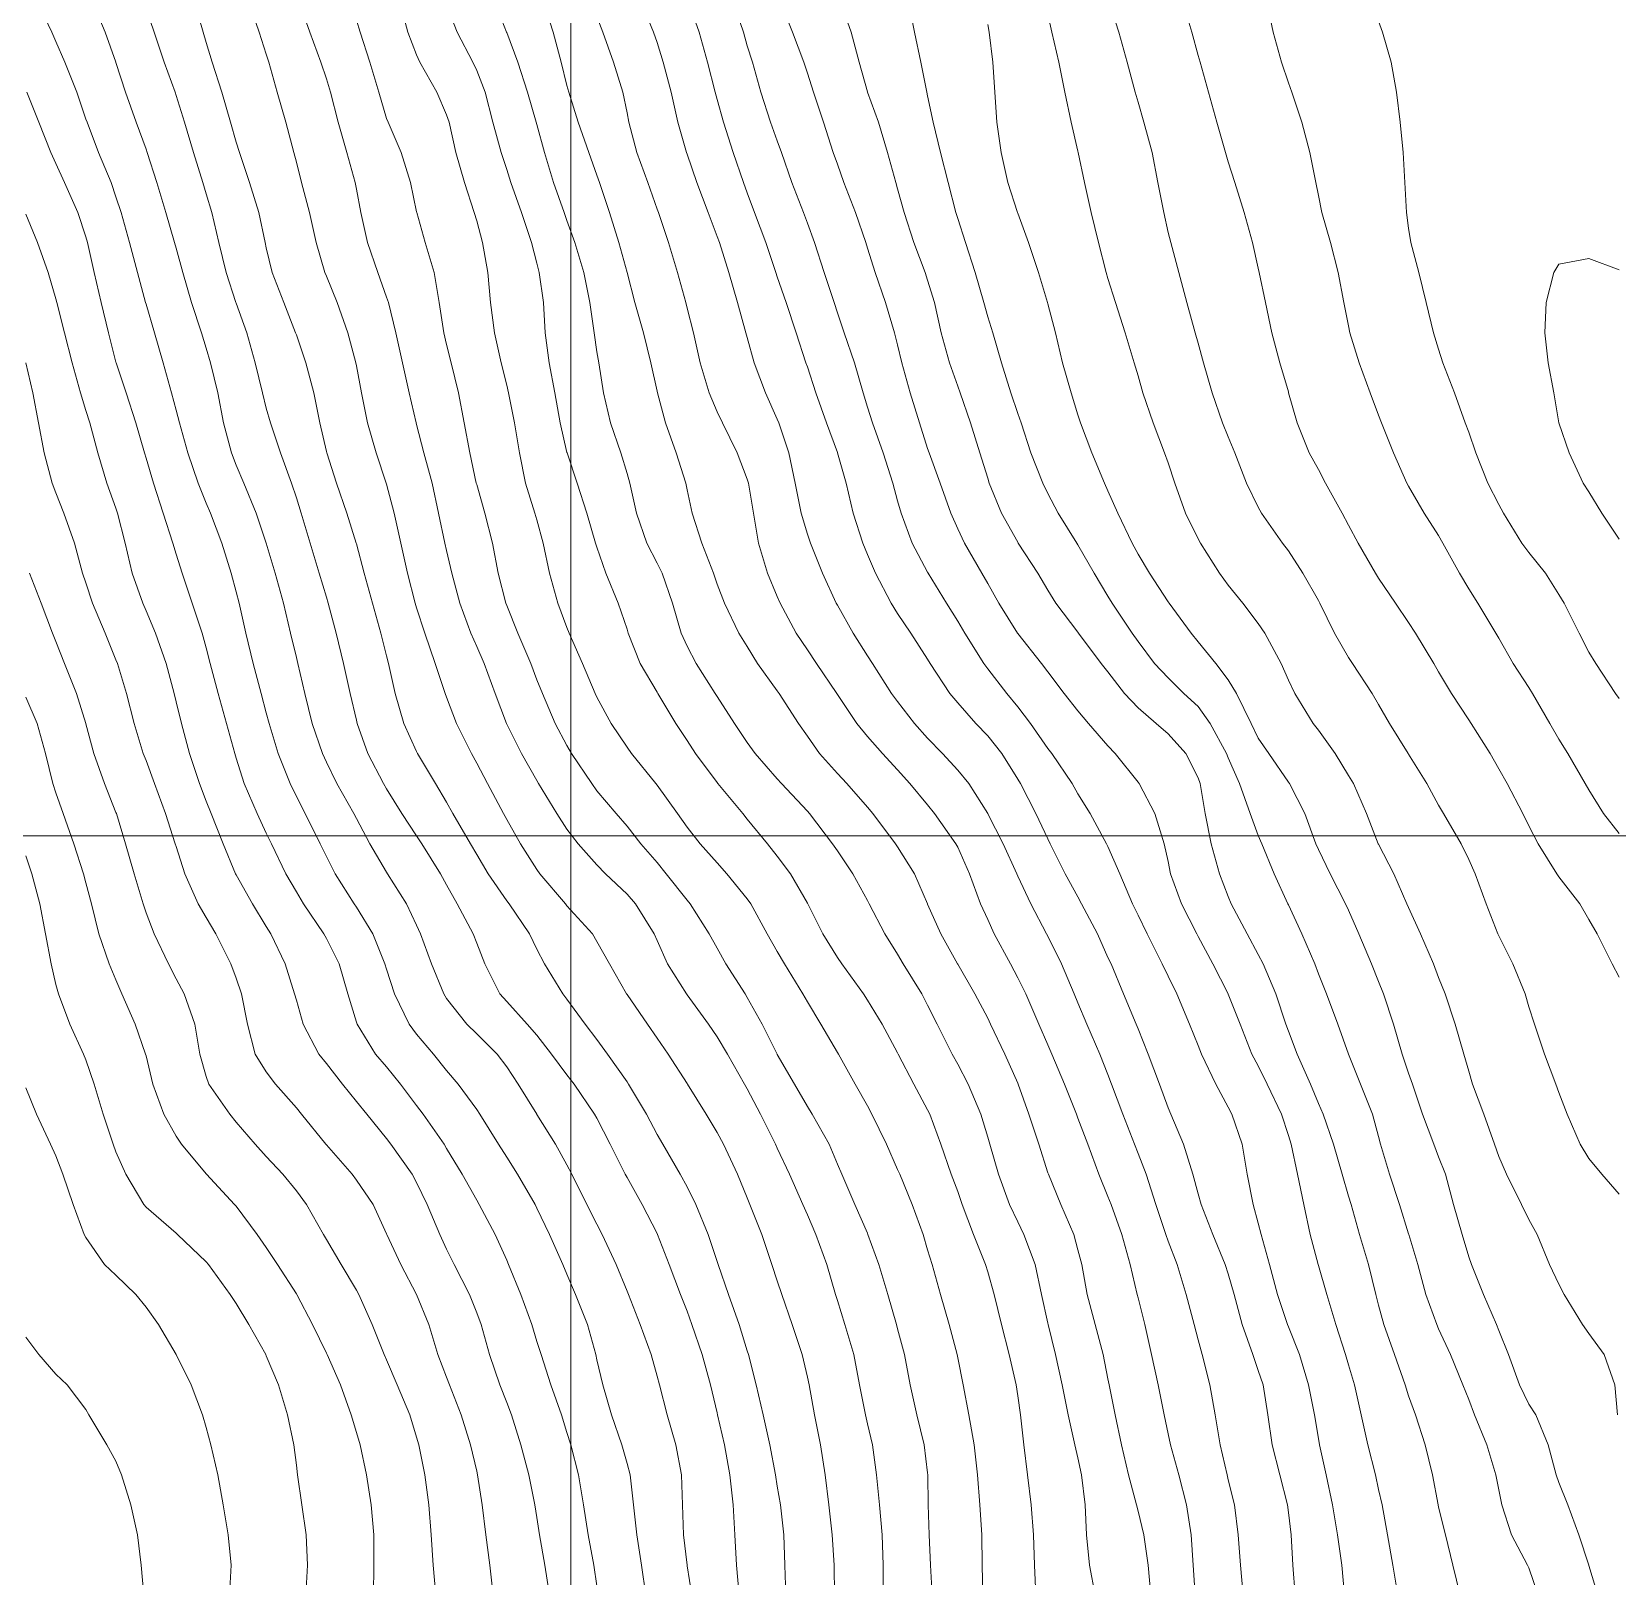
# Model space of a CAD drawing. Header units: centimetres. Extents: x 0 to 642158, y -847 to 649707.
# Drawn here: x 617157.85 to 617184.22, y 620575.06 to 620600.76 of the extents above; entities that cross this region are included whole.
import ezdxf

# ---------------------------------------------------------------- set-up
doc = ezdxf.new("R2010")
doc.units = ezdxf.units.CM
doc.header["$MEASUREMENT"] = 0
doc.layers.add('MEV_grille', color=254, linetype='Continuous', lineweight=9)
doc.layers.add('WAL_topographie 0.5', color=253, linetype='Continuous', lineweight=20)

# ---------------------------------------------------------------- blocks, each defined once
blk = doc.blocks.new('*U114')
at = {"layer": 'MEV_grille', "transparency": 33554687}
blk.add_lwpolyline([(-1338.461, 0), (1338.461, 0)], dxfattribs=at)
blk = doc.blocks.new('*U115')
at = {"layer": 'MEV_grille', "color": 0, "linetype": 'ByBlock', "lineweight": -2, "transparency": 16777216}
blk.add_blockref('*U114', (0, -1800), dxfattribs=at)
blk = doc.blocks.new('*U112')
at = {"layer": 'MEV_grille', "transparency": 33554687}
blk.add_lwpolyline([(0, 1825.476), (0, -1825.476)], dxfattribs=at)
blk = doc.blocks.new('*U113')
at = {"layer": 'MEV_grille', "color": 0, "linetype": 'ByBlock', "lineweight": -2, "transparency": 16777216}
blk.add_blockref('*U112', (1800, 0), dxfattribs=at)

msp = doc.modelspace()

# ---------------------------------------------------------------- linework, layer by layer
at = {"layer": 'WAL_topographie 0.5'}
for points in [[(617157.943, 620601.25), (617158.184, 620600.75), (617158.25, 620600.596), (617158.399, 620600.25), (617158.599, 620599.75), (617158.75, 620599.305), (617158.768, 620599.25), (617158.961, 620598.75), (617159.168, 620598.25), (617159.25, 620598.01), (617159.335, 620597.75), (617159.476, 620597.25), (617159.61, 620596.75), (617159.743, 620596.25), (617159.75, 620596.223), (617159.888, 620595.75), (617160.036, 620595.25), (617160.172, 620594.75), (617160.25, 620594.459), (617160.304, 620594.25), (617160.446, 620593.75), (617160.615, 620593.25), (617160.75, 620592.917), (617160.82, 620592.75), (617161.008, 620592.25), (617161.167, 620591.75), (617161.25, 620591.44), (617161.298, 620591.25), (617161.41, 620590.75), (617161.533, 620590.25), (617161.663, 620589.75), (617161.75, 620589.426), (617161.797, 620589.25), (617161.95, 620588.75), (617162.145, 620588.25), (617162.25, 620588.037), (617162.399, 620587.75), (617162.648, 620587.25), (617162.75, 620587.037), (617162.893, 620586.75), (617163.214, 620586.25), (617163.25, 620586.196), (617163.523, 620585.75), (617163.723, 620585.25), (617163.75, 620585.16), (617163.882, 620584.75), (617164.124, 620584.25), (617164.25, 620584.08), (617164.531, 620583.75), (617164.75, 620583.478), (617164.944, 620583.25), (617165.25, 620582.829), (617165.301, 620582.75), (617165.612, 620582.25), (617165.75, 620582.035), (617165.931, 620581.75), (617166.22, 620581.25), (617166.25, 620581.188), (617166.46, 620580.75), (617166.683, 620580.25), (617166.75, 620580.09), (617166.892, 620579.75), (617167.092, 620579.25), (617167.23, 620578.75), (617167.25, 620578.666), (617167.346, 620578.25), (617167.493, 620577.75), (617167.664, 620577.25), (617167.75, 620576.939), (617167.803, 620576.75), (617167.857, 620576.25), (617167.912, 620575.75), (617167.993, 620575.25), (617168.062, 620574.75)], [(617158.859, 620601.25), (617159.07, 620600.75), (617159.249, 620600.25), (617159.25, 620600.247), (617159.411, 620599.75), (617159.585, 620599.25), (617159.75, 620598.806), (617159.769, 620598.75), (617159.932, 620598.25), (617160.077, 620597.75), (617160.223, 620597.25), (617160.25, 620597.156), (617160.36, 620596.75), (617160.504, 620596.25), (617160.67, 620595.75), (617160.75, 620595.495), (617160.824, 620595.25), (617160.945, 620594.75), (617161.041, 620594.25), (617161.171, 620593.75), (617161.25, 620593.544), (617161.376, 620593.25), (617161.582, 620592.75), (617161.75, 620592.25), (617161.75, 620592.25), (617161.898, 620591.75), (617162.035, 620591.25), (617162.153, 620590.75), (617162.25, 620590.348), (617162.274, 620590.25), (617162.39, 620589.75), (617162.511, 620589.25), (617162.684, 620588.75), (617162.75, 620588.606), (617162.923, 620588.25), (617163.208, 620587.75), (617163.25, 620587.667), (617163.471, 620587.25), (617163.75, 620586.777), (617163.767, 620586.75), (617164.083, 620586.25), (617164.25, 620585.892), (617164.314, 620585.75), (617164.498, 620585.25), (617164.701, 620584.75), (617164.75, 620584.675), (617165.088, 620584.25), (617165.25, 620584.089), (617165.59, 620583.75), (617165.75, 620583.536), (617165.94, 620583.25), (617166.248, 620582.75), (617166.25, 620582.746), (617166.558, 620582.25), (617166.75, 620581.906), (617166.832, 620581.75), (617167.084, 620581.25), (617167.25, 620580.922), (617167.339, 620580.75), (617167.569, 620580.25), (617167.75, 620579.804), (617167.772, 620579.75), (617167.969, 620579.25), (617168.15, 620578.75), (617168.25, 620578.392), (617168.289, 620578.25), (617168.415, 620577.75), (617168.562, 620577.25), (617168.657, 620576.75), (617168.672, 620576.25), (617168.688, 620575.75), (617168.748, 620575.25), (617168.75, 620575.238), (617168.83, 620574.75)], [(617159.75, 620601.138), (617159.886, 620600.75), (617160.054, 620600.25), (617160.232, 620599.75), (617160.25, 620599.694), (617160.387, 620599.25), (617160.537, 620598.75), (617160.694, 620598.25), (617160.75, 620598.061), (617160.842, 620597.75), (617160.963, 620597.25), (617161.081, 620596.75), (617161.246, 620596.25), (617161.25, 620596.239), (617161.425, 620595.75), (617161.566, 620595.25), (617161.687, 620594.75), (617161.75, 620594.494), (617161.818, 620594.25), (617161.987, 620593.75), (617162.17, 620593.25), (617162.25, 620593.004), (617162.329, 620592.75), (617162.478, 620592.25), (617162.631, 620591.75), (617162.75, 620591.35), (617162.78, 620591.25), (617162.91, 620590.75), (617163.035, 620590.25), (617163.146, 620589.75), (617163.25, 620589.302), (617163.262, 620589.25), (617163.441, 620588.75), (617163.699, 620588.25), (617163.75, 620588.163), (617164.007, 620587.75), (617164.25, 620587.38), (617164.336, 620587.25), (617164.649, 620586.75), (617164.75, 620586.566), (617164.927, 620586.25), (617165.192, 620585.75), (617165.25, 620585.594), (617165.383, 620585.25), (617165.633, 620584.75), (617165.75, 620584.625), (617166.09, 620584.25), (617166.25, 620584.063), (617166.496, 620583.75), (617166.75, 620583.404), (617166.87, 620583.25), (617167.211, 620582.75), (617167.25, 620582.681), (617167.469, 620582.25), (617167.721, 620581.75), (617167.75, 620581.696), (617168, 620581.25), (617168.25, 620580.764), (617168.256, 620580.75), (617168.453, 620580.25), (617168.641, 620579.75), (617168.75, 620579.473), (617168.83, 620579.25), (617169, 620578.75), (617169.138, 620578.25), (617169.25, 620577.781), (617169.257, 620577.75), (617169.371, 620577.25), (617169.459, 620576.75), (617169.513, 620576.25), (617169.544, 620575.75), (617169.572, 620575.25), (617169.616, 620574.75)], [(617160.556, 620601.25), (617160.701, 620600.75), (617160.75, 620600.578), (617160.85, 620600.25), (617161.009, 620599.75), (617161.153, 620599.25), (617161.25, 620598.921), (617161.305, 620598.75), (617161.47, 620598.25), (617161.624, 620597.75), (617161.731, 620597.25), (617161.75, 620597.164), (617161.848, 620596.75), (617162.044, 620596.25), (617162.238, 620595.75), (617162.25, 620595.714), (617162.405, 620595.25), (617162.542, 620594.75), (617162.64, 620594.25), (617162.75, 620593.772), (617162.755, 620593.75), (617162.917, 620593.25), (617163.088, 620592.75), (617163.246, 620592.25), (617163.25, 620592.236), (617163.38, 620591.75), (617163.514, 620591.25), (617163.655, 620590.75), (617163.75, 620590.374), (617163.782, 620590.25), (617163.896, 620589.75), (617164.04, 620589.25), (617164.25, 620588.782), (617164.266, 620588.75), (617164.562, 620588.25), (617164.75, 620587.94), (617164.855, 620587.75), (617165.146, 620587.25), (617165.25, 620587.071), (617165.442, 620586.75), (617165.75, 620586.3), (617165.788, 620586.25), (617166.128, 620585.75), (617166.25, 620585.494), (617166.38, 620585.25), (617166.683, 620584.75), (617166.75, 620584.666), (617167.054, 620584.25), (617167.25, 620583.99), (617167.428, 620583.75), (617167.75, 620583.29), (617167.777, 620583.25), (617168.074, 620582.75), (617168.25, 620582.41), (617168.343, 620582.25), (617168.634, 620581.75), (617168.75, 620581.54), (617168.895, 620581.25), (617169.1, 620580.75), (617169.25, 620580.302), (617169.268, 620580.25), (617169.44, 620579.75), (617169.614, 620579.25), (617169.75, 620578.811), (617169.771, 620578.75), (617169.897, 620578.25), (617170.013, 620577.75), (617170.124, 620577.25), (617170.218, 620576.75), (617170.25, 620576.563), (617170.304, 620576.25), (617170.358, 620575.75), (617170.377, 620575.25), (617170.392, 620574.75)], [(617161.459, 620601.25), (617161.632, 620600.75), (617161.75, 620600.386), (617161.793, 620600.25), (617161.93, 620599.75), (617162.077, 620599.25), (617162.207, 620598.75), (617162.25, 620598.585), (617162.334, 620598.25), (617162.467, 620597.75), (617162.577, 620597.25), (617162.726, 620596.75), (617162.75, 620596.692), (617162.929, 620596.25), (617163.108, 620595.75), (617163.24, 620595.25), (617163.25, 620595.197), (617163.335, 620594.75), (617163.434, 620594.25), (617163.575, 620593.75), (617163.744, 620593.25), (617163.75, 620593.229), (617163.879, 620592.75), (617163.986, 620592.25), (617164.098, 620591.75), (617164.226, 620591.25), (617164.25, 620591.172), (617164.387, 620590.75), (617164.559, 620590.25), (617164.725, 620589.75), (617164.75, 620589.685), (617164.915, 620589.25), (617165.164, 620588.75), (617165.25, 620588.592), (617165.431, 620588.25), (617165.695, 620587.75), (617165.75, 620587.65), (617165.978, 620587.25), (617166.25, 620586.821), (617166.302, 620586.75), (617166.724, 620586.25), (617166.75, 620586.217), (617167.174, 620585.75), (617167.25, 620585.625), (617167.461, 620585.25), (617167.742, 620584.75), (617167.75, 620584.739), (617168.089, 620584.25), (617168.25, 620584.016), (617168.433, 620583.75), (617168.75, 620583.258), (617168.755, 620583.25), (617169.064, 620582.75), (617169.25, 620582.448), (617169.356, 620582.25), (617169.586, 620581.75), (617169.75, 620581.358), (617169.795, 620581.25), (617169.992, 620580.75), (617170.159, 620580.25), (617170.25, 620579.975), (617170.323, 620579.75), (617170.499, 620579.25), (617170.662, 620578.75), (617170.75, 620578.375), (617170.777, 620578.25), (617170.87, 620577.75), (617170.968, 620577.25), (617171.044, 620576.75), (617171.104, 620576.25), (617171.163, 620575.75), (617171.197, 620575.25), (617171.2, 620574.75)], [(617162.299, 620601.25), (617162.475, 620600.75), (617162.659, 620600.25), (617162.75, 620599.976), (617162.819, 620599.75), (617162.948, 620599.25), (617163.092, 620598.75), (617163.229, 620598.25), (617163.25, 620598.14), (617163.325, 620597.75), (617163.433, 620597.25), (617163.604, 620596.75), (617163.75, 620596.342), (617163.781, 620596.25), (617163.904, 620595.75), (617164.014, 620595.25), (617164.128, 620594.75), (617164.243, 620594.25), (617164.25, 620594.225), (617164.372, 620593.75), (617164.508, 620593.25), (617164.617, 620592.75), (617164.722, 620592.25), (617164.75, 620592.127), (617164.837, 620591.75), (617164.968, 620591.25), (617165.153, 620590.75), (617165.25, 620590.529), (617165.373, 620590.25), (617165.558, 620589.75), (617165.744, 620589.25), (617165.75, 620589.238), (617165.994, 620588.75), (617166.25, 620588.301), (617166.28, 620588.25), (617166.58, 620587.75), (617166.75, 620587.494), (617166.939, 620587.25), (617167.25, 620586.899), (617167.391, 620586.75), (617167.75, 620586.41), (617167.891, 620586.25), (617168.202, 620585.75), (617168.25, 620585.641), (617168.422, 620585.25), (617168.739, 620584.75), (617168.75, 620584.735), (617169.103, 620584.25), (617169.25, 620584.035), (617169.419, 620583.75), (617169.704, 620583.25), (617169.75, 620583.17), (617169.971, 620582.75), (617170.221, 620582.25), (617170.25, 620582.187), (617170.452, 620581.75), (617170.674, 620581.25), (617170.75, 620581.075), (617170.893, 620580.75), (617171.071, 620580.25), (617171.218, 620579.75), (617171.25, 620579.649), (617171.375, 620579.25), (617171.52, 620578.75), (617171.619, 620578.25), (617171.715, 620577.75), (617171.75, 620577.597), (617171.831, 620577.25), (617171.902, 620576.75), (617171.947, 620576.25), (617171.993, 620575.75), (617172.012, 620575.25), (617172.009, 620574.75)], [(617163.969, 620601.25), (617164.107, 620600.75), (617164.25, 620600.372), (617164.303, 620600.25), (617164.586, 620599.75), (617164.75, 620599.376), (617164.791, 620599.25), (617164.905, 620598.75), (617165.045, 620598.25), (617165.209, 620597.75), (617165.25, 620597.609), (617165.347, 620597.25), (617165.433, 620596.75), (617165.479, 620596.25), (617165.548, 620595.75), (617165.658, 620595.25), (617165.75, 620594.875), (617165.78, 620594.75), (617165.88, 620594.25), (617165.96, 620593.75), (617166.064, 620593.25), (617166.219, 620592.75), (617166.25, 620592.635), (617166.356, 620592.25), (617166.461, 620591.75), (617166.598, 620591.25), (617166.75, 620590.845), (617166.788, 620590.75), (617167.007, 620590.25), (617167.22, 620589.75), (617167.25, 620589.686), (617167.485, 620589.25), (617167.75, 620588.856), (617167.824, 620588.75), (617168.229, 620588.25), (617168.25, 620588.224), (617168.59, 620587.75), (617168.75, 620587.525), (617168.966, 620587.25), (617169.25, 620586.931), (617169.412, 620586.75), (617169.75, 620586.334), (617169.808, 620586.25), (617170.082, 620585.75), (617170.25, 620585.458), (617170.372, 620585.25), (617170.677, 620584.75), (617170.75, 620584.619), (617170.975, 620584.25), (617171.25, 620583.777), (617171.266, 620583.75), (617171.546, 620583.25), (617171.75, 620582.889), (617171.824, 620582.75), (617172.065, 620582.25), (617172.25, 620581.832), (617172.285, 620581.75), (617172.495, 620581.25), (617172.674, 620580.75), (617172.75, 620580.496), (617172.824, 620580.25), (617172.965, 620579.75), (617173.108, 620579.25), (617173.24, 620578.75), (617173.25, 620578.698), (617173.339, 620578.25), (617173.434, 620577.75), (617173.525, 620577.25), (617173.582, 620576.75), (617173.616, 620576.25), (617173.65, 620575.75), (617173.659, 620575.25), (617173.668, 620574.75)], [(617164.75, 620601.204), (617164.927, 620600.75), (617165.187, 620600.25), (617165.25, 620600.11), (617165.389, 620599.75), (617165.519, 620599.25), (617165.654, 620598.75), (617165.75, 620598.463), (617165.816, 620598.25), (617165.993, 620597.75), (617166.161, 620597.25), (617166.25, 620596.908), (617166.291, 620596.75), (617166.359, 620596.25), (617166.39, 620595.75), (617166.454, 620595.25), (617166.547, 620594.75), (617166.639, 620594.25), (617166.75, 620593.758), (617166.752, 620593.75), (617166.919, 620593.25), (617167.082, 620592.75), (617167.228, 620592.25), (617167.25, 620592.18), (617167.4, 620591.75), (617167.6, 620591.25), (617167.75, 620590.818), (617167.77, 620590.75), (617167.971, 620590.25), (617168.25, 620589.769), (617168.261, 620589.75), (617168.56, 620589.25), (617168.75, 620588.965), (617168.888, 620588.75), (617169.25, 620588.265), (617169.262, 620588.25), (617169.676, 620587.75), (617169.75, 620587.66), (617170.089, 620587.25), (617170.25, 620587.045), (617170.467, 620586.75), (617170.75, 620586.259), (617170.755, 620586.25), (617171.008, 620585.75), (617171.25, 620585.359), (617171.322, 620585.25), (617171.682, 620584.75), (617171.75, 620584.645), (617171.992, 620584.25), (617172.25, 620583.768), (617172.259, 620583.75), (617172.521, 620583.25), (617172.75, 620582.821), (617172.786, 620582.75), (617172.969, 620582.25), (617173.141, 620581.75), (617173.25, 620581.462), (617173.325, 620581.25), (617173.515, 620580.75), (617173.713, 620580.25), (617173.75, 620580.129), (617173.858, 620579.75), (617173.98, 620579.25), (617174.107, 620578.75), (617174.221, 620578.25), (617174.25, 620578.065), (617174.297, 620577.75), (617174.352, 620577.25), (617174.413, 620576.75), (617174.473, 620576.25), (617174.509, 620575.75), (617174.53, 620575.25), (617174.549, 620574.75)], [(617165.551, 620601.25), (617165.748, 620600.75), (617165.75, 620600.745), (617165.936, 620600.25), (617166.092, 620599.75), (617166.24, 620599.25), (617166.25, 620599.215), (617166.377, 620598.75), (617166.529, 620598.25), (617166.702, 620597.75), (617166.75, 620597.615), (617166.881, 620597.25), (617167.033, 620596.75), (617167.13, 620596.25), (617167.203, 620595.75), (617167.25, 620595.432), (617167.279, 620595.25), (617167.359, 620594.75), (617167.475, 620594.25), (617167.647, 620593.75), (617167.75, 620593.407), (617167.795, 620593.25), (617167.908, 620592.75), (617168.082, 620592.25), (617168.25, 620591.919), (617168.334, 620591.75), (617168.505, 620591.25), (617168.649, 620590.75), (617168.75, 620590.534), (617168.902, 620590.25), (617169.217, 620589.75), (617169.25, 620589.696), (617169.538, 620589.25), (617169.75, 620588.934), (617169.88, 620588.75), (617170.25, 620588.328), (617170.32, 620588.25), (617170.75, 620587.789), (617170.785, 620587.75), (617171.17, 620587.25), (617171.25, 620587.132), (617171.504, 620586.75), (617171.75, 620586.303), (617171.779, 620586.25), (617172.036, 620585.75), (617172.25, 620585.413), (617172.344, 620585.25), (617172.651, 620584.75), (617172.75, 620584.563), (617172.911, 620584.25), (617173.156, 620583.75), (617173.25, 620583.58), (617173.424, 620583.25), (617173.635, 620582.75), (617173.75, 620582.365), (617173.784, 620582.25), (617173.931, 620581.75), (617174.113, 620581.25), (617174.25, 620580.958), (617174.352, 620580.75), (617174.539, 620580.25), (617174.645, 620579.75), (617174.75, 620579.272), (617174.755, 620579.25), (617174.879, 620578.75), (617174.988, 620578.25), (617175.089, 620577.75), (617175.199, 620577.25), (617175.25, 620577.033), (617175.311, 620576.75), (617175.372, 620576.25), (617175.394, 620575.75), (617175.444, 620575.25), (617175.535, 620574.75)], [(617166.36, 620601.25), (617166.523, 620600.75), (617166.657, 620600.25), (617166.75, 620599.865), (617166.782, 620599.75), (617166.94, 620599.25), (617167.114, 620598.75), (617167.25, 620598.372), (617167.295, 620598.25), (617167.458, 620597.75), (617167.615, 620597.25), (617167.75, 620596.75), (617167.75, 620596.75), (617167.882, 620596.25), (617168.022, 620595.75), (617168.144, 620595.25), (617168.25, 620594.779), (617168.256, 620594.75), (617168.392, 620594.25), (617168.57, 620593.75), (617168.729, 620593.25), (617168.75, 620593.138), (617168.835, 620592.75), (617168.992, 620592.25), (617169.186, 620591.75), (617169.25, 620591.567), (617169.371, 620591.25), (617169.612, 620590.75), (617169.75, 620590.528), (617169.923, 620590.25), (617170.25, 620589.793), (617170.28, 620589.75), (617170.6, 620589.25), (617170.75, 620589.037), (617170.952, 620588.75), (617171.25, 620588.417), (617171.405, 620588.25), (617171.75, 620587.856), (617171.84, 620587.75), (617172.214, 620587.25), (617172.25, 620587.196), (617172.533, 620586.75), (617172.747, 620586.25), (617172.75, 620586.243), (617172.968, 620585.75), (617173.246, 620585.25), (617173.25, 620585.243), (617173.536, 620584.75), (617173.75, 620584.346), (617173.798, 620584.25), (617174.034, 620583.75), (617174.25, 620583.268), (617174.258, 620583.25), (617174.436, 620582.75), (617174.598, 620582.25), (617174.75, 620581.776), (617174.759, 620581.75), (617174.963, 620581.25), (617175.182, 620580.75), (617175.25, 620580.492), (617175.313, 620580.25), (617175.402, 620579.75), (617175.535, 620579.25), (617175.669, 620578.75), (617175.75, 620578.347), (617175.77, 620578.25), (617175.868, 620577.75), (617175.972, 620577.25), (617176.089, 620576.75), (617176.223, 620576.25), (617176.25, 620576.145), (617176.348, 620575.75), (617176.418, 620575.25), (617176.462, 620574.75)], [(617167.983, 620601.25), (617168.193, 620600.75), (617168.25, 620600.58), (617168.351, 620600.25), (617168.483, 620599.75), (617168.595, 620599.25), (617168.74, 620598.75), (617168.75, 620598.722), (617168.913, 620598.25), (617169.098, 620597.75), (617169.25, 620597.352), (617169.288, 620597.25), (617169.441, 620596.75), (617169.585, 620596.25), (617169.728, 620595.75), (617169.75, 620595.669), (617169.866, 620595.25), (617170.055, 620594.75), (617170.25, 620594.313), (617170.275, 620594.25), (617170.442, 620593.75), (617170.549, 620593.25), (617170.646, 620592.75), (617170.75, 620592.401), (617170.8, 620592.25), (617171.001, 620591.75), (617171.231, 620591.25), (617171.25, 620591.217), (617171.509, 620590.75), (617171.75, 620590.375), (617171.832, 620590.25), (617172.147, 620589.75), (617172.25, 620589.613), (617172.53, 620589.25), (617172.75, 620589.004), (617172.995, 620588.75), (617173.25, 620588.472), (617173.436, 620588.25), (617173.749, 620587.75), (617173.75, 620587.748), (617174.004, 620587.25), (617174.234, 620586.75), (617174.25, 620586.712), (617174.465, 620586.25), (617174.729, 620585.75), (617174.75, 620585.71), (617174.979, 620585.25), (617175.188, 620584.75), (617175.25, 620584.602), (617175.399, 620584.25), (617175.615, 620583.75), (617175.75, 620583.408), (617175.81, 620583.25), (617175.997, 620582.75), (617176.191, 620582.25), (617176.25, 620582.098), (617176.384, 620581.75), (617176.543, 620581.25), (617176.712, 620580.75), (617176.75, 620580.639), (617176.9, 620580.25), (617177.052, 620579.75), (617177.183, 620579.25), (617177.25, 620578.996), (617177.318, 620578.75), (617177.443, 620578.25), (617177.532, 620577.75), (617177.615, 620577.25), (617177.731, 620576.75), (617177.75, 620576.667), (617177.853, 620576.25), (617177.917, 620575.75), (617177.954, 620575.25), (617177.999, 620574.75)], [(617168.771, 620601.25), (617168.949, 620600.75), (617169.086, 620600.25), (617169.218, 620599.75), (617169.25, 620599.628), (617169.354, 620599.25), (617169.518, 620598.75), (617169.689, 620598.25), (617169.75, 620598.076), (617169.869, 620597.75), (617170.058, 620597.25), (617170.226, 620596.75), (617170.25, 620596.679), (617170.398, 620596.25), (617170.563, 620595.75), (617170.726, 620595.25), (617170.75, 620595.181), (617170.893, 620594.75), (617171.069, 620594.25), (617171.25, 620593.758), (617171.253, 620593.75), (617171.394, 620593.25), (617171.511, 620592.75), (617171.672, 620592.25), (617171.75, 620592.059), (617171.882, 620591.75), (617172.143, 620591.25), (617172.25, 620591.08), (617172.469, 620590.75), (617172.75, 620590.318), (617172.791, 620590.25), (617173.117, 620589.75), (617173.25, 620589.592), (617173.553, 620589.25), (617173.75, 620589.046), (617173.983, 620588.75), (617174.25, 620588.324), (617174.295, 620588.25), (617174.551, 620587.75), (617174.75, 620587.33), (617174.79, 620587.25), (617175.038, 620586.75), (617175.25, 620586.363), (617175.312, 620586.25), (617175.576, 620585.75), (617175.75, 620585.359), (617175.8, 620585.25), (617176.01, 620584.75), (617176.219, 620584.25), (617176.25, 620584.17), (617176.419, 620583.75), (617176.608, 620583.25), (617176.75, 620582.857), (617176.795, 620582.75), (617177.008, 620582.25), (617177.163, 620581.75), (617177.25, 620581.425), (617177.301, 620581.25), (617177.492, 620580.75), (617177.698, 620580.25), (617177.75, 620580.093), (617177.851, 620579.75), (617177.984, 620579.25), (617178.161, 620578.75), (617178.25, 620578.488), (617178.329, 620578.25), (617178.408, 620577.75), (617178.479, 620577.25), (617178.607, 620576.75), (617178.733, 620576.25), (617178.75, 620576.123), (617178.796, 620575.75), (617178.826, 620575.25), (617178.861, 620574.75)], [(617169.513, 620601.25), (617169.687, 620600.75), (617169.75, 620600.525), (617169.836, 620600.25), (617169.973, 620599.75), (617170.138, 620599.25), (617170.25, 620598.943), (617170.321, 620598.75), (617170.493, 620598.25), (617170.688, 620597.75), (617170.75, 620597.574), (617170.869, 620597.25), (617171.031, 620596.75), (617171.194, 620596.25), (617171.25, 620596.081), (617171.364, 620595.75), (617171.533, 620595.25), (617171.676, 620594.75), (617171.75, 620594.514), (617171.832, 620594.25), (617172.013, 620593.75), (617172.171, 620593.25), (617172.25, 620592.954), (617172.309, 620592.75), (617172.495, 620592.25), (617172.75, 620591.768), (617172.76, 620591.75), (617173.064, 620591.25), (617173.25, 620590.952), (617173.371, 620590.75), (617173.684, 620590.25), (617173.75, 620590.159), (617174.067, 620589.75), (617174.25, 620589.527), (617174.459, 620589.25), (617174.75, 620588.836), (617174.817, 620588.75), (617175.154, 620588.25), (617175.25, 620588.078), (617175.454, 620587.75), (617175.726, 620587.25), (617175.75, 620587.201), (617175.945, 620586.75), (617176.157, 620586.25), (617176.25, 620586.06), (617176.401, 620585.75), (617176.65, 620585.25), (617176.75, 620585.046), (617176.894, 620584.75), (617177.107, 620584.25), (617177.25, 620583.894), (617177.307, 620583.75), (617177.543, 620583.25), (617177.75, 620582.867), (617177.812, 620582.75), (617177.981, 620582.25), (617178.065, 620581.75), (617178.163, 620581.25), (617178.25, 620580.935), (617178.297, 620580.75), (617178.436, 620580.25), (617178.571, 620579.75), (617178.736, 620579.25), (617178.75, 620579.215), (617178.937, 620578.75), (617179.086, 620578.25), (617179.182, 620577.75), (617179.25, 620577.353), (617179.269, 620577.25), (617179.38, 620576.75), (617179.486, 620576.25), (617179.57, 620575.75), (617179.639, 620575.25), (617179.683, 620574.75)], [(617170.301, 620601.25), (617170.504, 620600.75), (617170.692, 620600.25), (617170.75, 620600.068), (617170.851, 620599.75), (617171.019, 620599.25), (617171.18, 620598.75), (617171.25, 620598.552), (617171.357, 620598.25), (617171.551, 620597.75), (617171.721, 620597.25), (617171.75, 620597.156), (617171.877, 620596.75), (617172.048, 620596.25), (617172.2, 620595.75), (617172.25, 620595.55), (617172.319, 620595.25), (617172.457, 620594.75), (617172.614, 620594.25), (617172.75, 620593.823), (617172.775, 620593.75), (617172.957, 620593.25), (617173.137, 620592.75), (617173.25, 620592.49), (617173.362, 620592.25), (617173.652, 620591.75), (617173.75, 620591.577), (617173.932, 620591.25), (617174.247, 620590.75), (617174.25, 620590.745), (617174.643, 620590.25), (617174.75, 620590.107), (617175.023, 620589.75), (617175.25, 620589.459), (617175.426, 620589.25), (617175.75, 620588.876), (617175.872, 620588.75), (617176.25, 620588.273), (617176.268, 620588.25), (617176.53, 620587.75), (617176.682, 620587.25), (617176.75, 620586.951), (617176.79, 620586.75), (617176.974, 620586.25), (617177.228, 620585.75), (617177.25, 620585.708), (617177.492, 620585.25), (617177.749, 620584.75), (617177.75, 620584.748), (617177.949, 620584.25), (617178.145, 620583.75), (617178.25, 620583.556), (617178.399, 620583.25), (617178.635, 620582.75), (617178.75, 620582.394), (617178.794, 620582.25), (617178.9, 620581.75), (617179.007, 620581.25), (617179.113, 620580.75), (617179.246, 620580.25), (617179.25, 620580.235), (617179.39, 620579.75), (617179.538, 620579.25), (617179.702, 620578.75), (617179.75, 620578.582), (617179.85, 620578.25), (617179.963, 620577.75), (617180.072, 620577.25), (617180.199, 620576.75), (617180.25, 620576.508), (617180.308, 620576.25), (617180.397, 620575.75), (617180.489, 620575.25), (617180.572, 620574.75)], [(617171.303, 620601.25), (617171.48, 620600.75), (617171.613, 620600.25), (617171.75, 620599.758), (617171.752, 620599.75), (617171.931, 620599.25), (617172.083, 620598.75), (617172.221, 620598.25), (617172.25, 620598.145), (617172.357, 620597.75), (617172.519, 620597.25), (617172.71, 620596.75), (617172.75, 620596.626), (617172.864, 620596.25), (617172.975, 620595.75), (617173.112, 620595.25), (617173.25, 620594.863), (617173.291, 620594.75), (617173.465, 620594.25), (617173.618, 620593.75), (617173.75, 620593.329), (617173.776, 620593.25), (617173.98, 620592.75), (617174.25, 620592.264), (617174.258, 620592.25), (617174.582, 620591.75), (617174.75, 620591.465), (617174.884, 620591.25), (617175.25, 620590.766), (617175.262, 620590.75), (617175.639, 620590.25), (617175.75, 620590.108), (617176.027, 620589.75), (617176.25, 620589.509), (617176.553, 620589.25), (617176.75, 620589.079), (617177.046, 620588.75), (617177.25, 620588.345), (617177.283, 620588.25), (617177.369, 620587.75), (617177.465, 620587.25), (617177.603, 620586.75), (617177.75, 620586.371), (617177.801, 620586.25), (617178.065, 620585.75), (617178.25, 620585.405), (617178.329, 620585.25), (617178.543, 620584.75), (617178.707, 620584.25), (617178.75, 620584.131), (617178.898, 620583.75), (617179.119, 620583.25), (617179.25, 620582.926), (617179.33, 620582.75), (617179.499, 620582.25), (617179.644, 620581.75), (617179.75, 620581.388), (617179.793, 620581.25), (617179.932, 620580.75), (617180.081, 620580.25), (617180.204, 620579.75), (617180.25, 620579.572), (617180.337, 620579.25), (617180.517, 620578.75), (617180.693, 620578.25), (617180.75, 620578.062), (617180.863, 620577.75), (617181.026, 620577.25), (617181.147, 620576.75), (617181.242, 620576.25), (617181.25, 620576.212), (617181.362, 620575.75), (617181.486, 620575.25), (617181.606, 620574.75)], [(617172.431, 620601.25), (617172.529, 620600.75), (617172.637, 620600.25), (617172.738, 620599.75), (617172.75, 620599.693), (617172.841, 620599.25), (617172.965, 620598.75), (617173.092, 620598.25), (617173.219, 620597.75), (617173.25, 620597.649), (617173.378, 620597.25), (617173.54, 620596.75), (617173.685, 620596.25), (617173.75, 620596.016), (617173.835, 620595.75), (617173.979, 620595.25), (617174.136, 620594.75), (617174.25, 620594.406), (617174.306, 620594.25), (617174.468, 620593.75), (617174.666, 620593.25), (617174.75, 620593.078), (617174.919, 620592.75), (617175.231, 620592.25), (617175.25, 620592.221), (617175.519, 620591.75), (617175.75, 620591.367), (617175.821, 620591.25), (617176.152, 620590.75), (617176.25, 620590.611), (617176.525, 620590.25), (617176.75, 620590.01), (617177.014, 620589.75), (617177.25, 620589.53), (617177.451, 620589.25), (617177.722, 620588.75), (617177.75, 620588.678), (617177.936, 620588.25), (617178.112, 620587.75), (617178.25, 620587.388), (617178.31, 620587.25), (617178.515, 620586.75), (617178.743, 620586.25), (617178.75, 620586.235), (617178.976, 620585.75), (617179.188, 620585.25), (617179.25, 620585.086), (617179.386, 620584.75), (617179.574, 620584.25), (617179.75, 620583.75), (617179.75, 620583.75), (617179.952, 620583.25), (617180.147, 620582.75), (617180.25, 620582.376), (617180.285, 620582.25), (617180.435, 620581.75), (617180.597, 620581.25), (617180.75, 620580.76), (617180.753, 620580.75), (617180.902, 620580.25), (617181.039, 620579.75), (617181.22, 620579.25), (617181.25, 620579.181), (617181.445, 620578.75), (617181.651, 620578.25), (617181.75, 620578.003), (617181.846, 620577.75), (617182.052, 620577.25), (617182.199, 620576.75), (617182.25, 620576.5), (617182.302, 620576.25), (617182.463, 620575.75), (617182.73, 620575.25), (617182.75, 620575.202), (617182.903, 620574.75)], [(617175.772, 620601.25), (617175.928, 620600.75), (617176.069, 620600.25), (617176.202, 620599.75), (617176.25, 620599.583), (617176.346, 620599.25), (617176.483, 620598.75), (617176.581, 620598.25), (617176.676, 620597.75), (617176.75, 620597.419), (617176.793, 620597.25), (617176.927, 620596.75), (617177.061, 620596.25), (617177.201, 620595.75), (617177.25, 620595.574), (617177.341, 620595.25), (617177.483, 620594.75), (617177.656, 620594.25), (617177.75, 620594.018), (617177.857, 620593.75), (617178.056, 620593.25), (617178.25, 620592.846), (617178.304, 620592.75), (617178.65, 620592.25), (617178.75, 620592.122), (617178.991, 620591.75), (617179.25, 620591.294), (617179.273, 620591.25), (617179.517, 620590.75), (617179.75, 620590.346), (617179.815, 620590.25), (617180.143, 620589.75), (617180.25, 620589.568), (617180.434, 620589.25), (617180.743, 620588.75), (617180.75, 620588.74), (617181.055, 620588.25), (617181.25, 620587.889), (617181.328, 620587.75), (617181.623, 620587.25), (617181.75, 620586.988), (617181.858, 620586.75), (617182.04, 620586.25), (617182.234, 620585.75), (617182.25, 620585.715), (617182.485, 620585.25), (617182.688, 620584.75), (617182.75, 620584.538), (617182.845, 620584.25), (617183.01, 620583.75), (617183.197, 620583.25), (617183.25, 620583.11), (617183.388, 620582.75), (617183.602, 620582.25), (617183.75, 620582.012), (617183.965, 620581.75), (617184.25, 620581.421)], [(617176.995, 620601.25), (617177.142, 620600.75), (617177.25, 620600.361), (617177.282, 620600.25), (617177.42, 620599.75), (617177.56, 620599.25), (617177.704, 620598.75), (617177.75, 620598.593), (617177.86, 620598.25), (617178.014, 620597.75), (617178.155, 620597.25), (617178.25, 620596.824), (617178.267, 620596.75), (617178.367, 620596.25), (617178.474, 620595.75), (617178.607, 620595.25), (617178.75, 620594.767), (617178.755, 620594.75), (617178.896, 620594.25), (617179.097, 620593.75), (617179.25, 620593.476), (617179.369, 620593.25), (617179.643, 620592.75), (617179.75, 620592.548), (617179.91, 620592.25), (617180.198, 620591.75), (617180.25, 620591.665), (617180.53, 620591.25), (617180.75, 620590.928), (617180.865, 620590.75), (617181.168, 620590.25), (617181.25, 620590.11), (617181.466, 620589.75), (617181.75, 620589.308), (617181.789, 620589.25), (617182.105, 620588.75), (617182.25, 620588.497), (617182.39, 620588.25), (617182.651, 620587.75), (617182.75, 620587.549), (617182.907, 620587.25), (617183.217, 620586.75), (617183.25, 620586.7), (617183.596, 620586.25), (617183.75, 620585.989), (617183.884, 620585.75), (617184.136, 620585.25), (617184.25, 620585.031)], [(617178.393, 620601.25), (617178.497, 620600.75), (617178.638, 620600.25), (617178.75, 620599.909), (617178.807, 620599.75), (617178.972, 620599.25), (617179.106, 620598.75), (617179.206, 620598.25), (617179.25, 620598.032), (617179.309, 620597.75), (617179.453, 620597.25), (617179.581, 620596.75), (617179.673, 620596.25), (617179.75, 620595.864), (617179.774, 620595.75), (617179.929, 620595.25), (617180.113, 620594.75), (617180.25, 620594.378), (617180.299, 620594.25), (617180.498, 620593.75), (617180.722, 620593.25), (617180.75, 620593.2), (617181.009, 620592.75), (617181.25, 620592.374), (617181.322, 620592.25), (617181.599, 620591.75), (617181.75, 620591.488), (617181.9, 620591.25), (617182.201, 620590.75), (617182.25, 620590.668), (617182.487, 620590.25), (617182.75, 620589.848), (617182.81, 620589.75), (617183.098, 620589.25), (617183.25, 620588.988), (617183.399, 620588.75), (617183.689, 620588.25), (617183.75, 620588.143), (617183.991, 620587.75), (617184.25, 620587.422)], [(617163.25, 620600.952), (617163.313, 620600.75), (617163.474, 620600.25), (617163.62, 620599.75), (617163.75, 620599.316), (617163.777, 620599.25), (617163.992, 620598.75), (617164.151, 620598.25), (617164.25, 620597.762), (617164.252, 620597.75), (617164.393, 620597.25), (617164.544, 620596.75), (617164.624, 620596.25), (617164.702, 620595.75), (617164.75, 620595.552), (617164.826, 620595.25), (617164.948, 620594.75), (617165.043, 620594.25), (617165.136, 620593.75), (617165.243, 620593.25), (617165.25, 620593.225), (617165.384, 620592.75), (617165.513, 620592.25), (617165.608, 620591.75), (617165.734, 620591.25), (617165.75, 620591.211), (617165.936, 620590.75), (617166.148, 620590.25), (617166.25, 620589.977), (617166.342, 620589.75), (617166.554, 620589.25), (617166.75, 620588.885), (617166.829, 620588.75), (617167.164, 620588.25), (617167.25, 620588.131), (617167.57, 620587.75), (617167.75, 620587.541), (617167.978, 620587.25), (617168.25, 620586.935), (617168.401, 620586.75), (617168.75, 620586.308), (617168.801, 620586.25), (617169.119, 620585.75), (617169.25, 620585.509), (617169.395, 620585.25), (617169.714, 620584.75), (617169.75, 620584.691), (617169.997, 620584.25), (617170.246, 620583.75), (617170.25, 620583.742), (617170.535, 620583.25), (617170.75, 620582.879), (617170.832, 620582.75), (617171.112, 620582.25), (617171.25, 620581.919), (617171.323, 620581.75), (617171.541, 620581.25), (617171.75, 620580.769), (617171.758, 620580.75), (617171.941, 620580.25), (617172.088, 620579.75), (617172.231, 620579.25), (617172.25, 620579.18), (617172.365, 620578.75), (617172.462, 620578.25), (617172.57, 620577.75), (617172.695, 620577.25), (617172.75, 620576.786), (617172.754, 620576.75), (617172.761, 620576.25), (617172.777, 620575.75), (617172.796, 620575.25), (617172.826, 620574.75)], [(617167.25, 620601.012), (617167.348, 620600.75), (617167.527, 620600.25), (617167.679, 620599.75), (617167.75, 620599.407), (617167.779, 620599.25), (617167.913, 620598.75), (617168.096, 620598.25), (617168.25, 620597.808), (617168.271, 620597.75), (617168.442, 620597.25), (617168.592, 620596.75), (617168.726, 620596.25), (617168.75, 620596.158), (617168.853, 620595.75), (617168.969, 620595.25), (617169.117, 620594.75), (617169.25, 620594.432), (617169.336, 620594.25), (617169.584, 620593.75), (617169.75, 620593.315), (617169.769, 620593.25), (617169.854, 620592.75), (617169.935, 620592.25), (617170.086, 620591.75), (617170.25, 620591.36), (617170.297, 620591.25), (617170.564, 620590.75), (617170.75, 620590.477), (617170.904, 620590.25), (617171.24, 620589.75), (617171.25, 620589.734), (617171.57, 620589.25), (617171.75, 620589.033), (617172.001, 620588.75), (617172.25, 620588.481), (617172.455, 620588.25), (617172.75, 620587.895), (617172.865, 620587.75), (617173.219, 620587.25), (617173.25, 620587.191), (617173.448, 620586.75), (617173.632, 620586.25), (617173.75, 620585.988), (617173.857, 620585.75), (617174.127, 620585.25), (617174.25, 620585.018), (617174.381, 620584.75), (617174.599, 620584.25), (617174.75, 620583.903), (617174.818, 620583.75), (617175.029, 620583.25), (617175.224, 620582.75), (617175.25, 620582.683), (617175.416, 620582.25), (617175.6, 620581.75), (617175.75, 620581.382), (617175.8, 620581.25), (617175.981, 620580.75), (617176.117, 620580.25), (617176.235, 620579.75), (617176.25, 620579.694), (617176.362, 620579.25), (617176.476, 620578.75), (617176.584, 620578.25), (617176.685, 620577.75), (617176.75, 620577.433), (617176.788, 620577.25), (617176.926, 620576.75), (617177.058, 620576.25), (617177.132, 620575.75), (617177.169, 620575.25), (617177.199, 620574.75)], [(617173.75, 620600.877), (617173.775, 620600.75), (617173.837, 620600.25), (617173.866, 620599.75), (617173.902, 620599.25), (617173.972, 620598.75), (617174.086, 620598.25), (617174.246, 620597.75), (617174.25, 620597.738), (617174.427, 620597.25), (617174.595, 620596.75), (617174.744, 620596.25), (617174.75, 620596.229), (617174.878, 620595.75), (617174.996, 620595.25), (617175.139, 620594.75), (617175.25, 620594.386), (617175.294, 620594.25), (617175.483, 620593.75), (617175.692, 620593.25), (617175.75, 620593.121), (617175.913, 620592.75), (617176.153, 620592.25), (617176.25, 620592.066), (617176.438, 620591.75), (617176.75, 620591.272), (617176.766, 620591.25), (617177.131, 620590.75), (617177.25, 620590.607), (617177.541, 620590.25), (617177.75, 620589.975), (617177.885, 620589.75), (617178.13, 620589.25), (617178.25, 620589.005), (617178.425, 620588.75), (617178.75, 620588.275), (617178.769, 620588.25), (617179.026, 620587.75), (617179.208, 620587.25), (617179.25, 620587.155), (617179.445, 620586.75), (617179.703, 620586.25), (617179.75, 620586.145), (617179.923, 620585.75), (617180.134, 620585.25), (617180.25, 620584.957), (617180.335, 620584.75), (617180.498, 620584.25), (617180.645, 620583.75), (617180.75, 620583.435), (617180.815, 620583.25), (617180.98, 620582.75), (617181.17, 620582.25), (617181.25, 620582.043), (617181.361, 620581.75), (617181.498, 620581.25), (617181.639, 620580.75), (617181.75, 620580.377), (617181.794, 620580.25), (617181.997, 620579.75), (617182.213, 620579.25), (617182.25, 620579.149), (617182.409, 620578.75), (617182.593, 620578.25), (617182.75, 620577.928), (617182.866, 620577.75), (617183.069, 620577.25), (617183.207, 620576.75), (617183.25, 620576.622), (617183.399, 620576.25), (617183.581, 620575.75), (617183.747, 620575.25), (617183.75, 620575.241), (617183.898, 620574.75)], [(617174.75, 620601.048), (617174.818, 620600.75), (617174.931, 620600.25), (617175.034, 620599.75), (617175.139, 620599.25), (617175.25, 620598.77), (617175.255, 620598.75), (617175.361, 620598.25), (617175.471, 620597.75), (617175.593, 620597.25), (617175.721, 620596.75), (617175.75, 620596.654), (617175.875, 620596.25), (617176.037, 620595.75), (617176.187, 620595.25), (617176.25, 620595.034), (617176.33, 620594.75), (617176.5, 620594.25), (617176.692, 620593.75), (617176.75, 620593.583), (617176.864, 620593.25), (617177.041, 620592.75), (617177.25, 620592.321), (617177.286, 620592.25), (617177.604, 620591.75), (617177.75, 620591.548), (617177.991, 620591.25), (617178.25, 620590.91), (617178.359, 620590.75), (617178.628, 620590.25), (617178.75, 620589.969), (617178.855, 620589.75), (617179.161, 620589.25), (617179.25, 620589.138), (617179.53, 620588.75), (617179.75, 620588.386), (617179.832, 620588.25), (617180.052, 620587.75), (617180.246, 620587.25), (617180.25, 620587.241), (617180.506, 620586.75), (617180.723, 620586.25), (617180.75, 620586.186), (617180.949, 620585.75), (617181.166, 620585.25), (617181.25, 620585.022), (617181.357, 620584.75), (617181.524, 620584.25), (617181.671, 620583.75), (617181.75, 620583.468), (617181.813, 620583.25), (617181.999, 620582.75), (617182.181, 620582.25), (617182.25, 620582.046), (617182.378, 620581.75), (617182.626, 620581.25), (617182.75, 620580.996), (617182.89, 620580.75), (617183.095, 620580.25), (617183.25, 620579.921), (617183.338, 620579.75), (617183.643, 620579.25), (617183.75, 620579.1), (617184.005, 620578.75), (617184.18, 620578.25), (617184.227, 620577.75)], [(617180.25, 620600.934), (617180.316, 620600.75), (617180.458, 620600.25), (617180.548, 620599.75), (617180.612, 620599.25), (617180.661, 620598.75), (617180.685, 620598.25), (617180.713, 620597.75), (617180.75, 620597.487), (617180.788, 620597.25), (617180.918, 620596.75), (617181.043, 620596.25), (617181.164, 620595.75), (617181.25, 620595.477), (617181.321, 620595.25), (617181.511, 620594.75), (617181.693, 620594.25), (617181.75, 620594.094), (617181.868, 620593.75), (617182.07, 620593.25), (617182.25, 620592.892), (617182.326, 620592.75), (617182.636, 620592.25), (617182.75, 620592.095), (617183.028, 620591.75), (617183.25, 620591.396), (617183.336, 620591.25), (617183.589, 620590.75), (617183.75, 620590.436), (617183.863, 620590.25), (617184.19, 620589.75), (617184.25, 620589.664)], [(617157.767, 620599.75), (617157.968, 620599.25), (617158.165, 620598.75), (617158.25, 620598.566), (617158.395, 620598.25), (617158.617, 620597.75), (617158.75, 620597.346), (617158.776, 620597.25), (617158.886, 620596.75), (617159.005, 620596.25), (617159.126, 620595.75), (617159.25, 620595.261), (617159.253, 620595.25), (617159.417, 620594.75), (617159.579, 620594.25), (617159.725, 620593.75), (617159.75, 620593.664), (617159.872, 620593.25), (617160.035, 620592.75), (617160.196, 620592.25), (617160.25, 620592.068), (617160.349, 620591.75), (617160.517, 620591.25), (617160.681, 620590.75), (617160.75, 620590.507), (617160.819, 620590.25), (617160.951, 620589.75), (617161.088, 620589.25), (617161.225, 620588.75), (617161.25, 620588.671), (617161.383, 620588.25), (617161.598, 620587.75), (617161.75, 620587.423), (617161.834, 620587.25), (617162.073, 620586.75), (617162.25, 620586.451), (617162.371, 620586.25), (617162.709, 620585.75), (617162.75, 620585.672), (617162.96, 620585.25), (617163.109, 620584.75), (617163.25, 620584.282), (617163.26, 620584.25), (617163.569, 620583.75), (617163.75, 620583.535), (617163.982, 620583.25), (617164.25, 620582.895), (617164.359, 620582.75), (617164.709, 620582.25), (617164.75, 620582.179), (617165.006, 620581.75), (617165.25, 620581.319), (617165.293, 620581.25), (617165.557, 620580.75), (617165.75, 620580.321), (617165.78, 620580.25), (617165.986, 620579.75), (617166.165, 620579.25), (617166.25, 620578.966), (617166.32, 620578.75), (617166.482, 620578.25), (617166.658, 620577.75), (617166.75, 620577.457), (617166.815, 620577.25), (617166.944, 620576.75), (617167.026, 620576.25), (617167.102, 620575.75), (617167.196, 620575.25), (617167.25, 620574.904)], [(617157.75, 620597.724), (617157.947, 620597.25), (617158.124, 620596.75), (617158.25, 620596.314), (617158.267, 620596.25), (617158.392, 620595.75), (617158.52, 620595.25), (617158.662, 620594.75), (617158.75, 620594.455), (617158.813, 620594.25), (617158.948, 620593.75), (617159.1, 620593.25), (617159.25, 620592.83), (617159.275, 620592.75), (617159.401, 620592.25), (617159.521, 620591.75), (617159.695, 620591.25), (617159.75, 620591.121), (617159.905, 620590.75), (617160.083, 620590.25), (617160.216, 620589.75), (617160.25, 620589.612), (617160.338, 620589.25), (617160.475, 620588.75), (617160.637, 620588.25), (617160.75, 620587.958), (617160.833, 620587.75), (617161.034, 620587.25), (617161.239, 620586.75), (617161.25, 620586.729), (617161.518, 620586.25), (617161.75, 620585.874), (617161.828, 620585.75), (617162.064, 620585.25), (617162.221, 620584.75), (617162.25, 620584.647), (617162.366, 620584.25), (617162.625, 620583.75), (617162.75, 620583.591), (617163.015, 620583.25), (617163.25, 620582.962), (617163.421, 620582.75), (617163.75, 620582.348), (617163.823, 620582.25), (617164.178, 620581.75), (617164.25, 620581.614), (617164.424, 620581.25), (617164.634, 620580.75), (617164.75, 620580.502), (617164.874, 620580.25), (617165.13, 620579.75), (617165.25, 620579.443), (617165.322, 620579.25), (617165.463, 620578.75), (617165.633, 620578.25), (617165.75, 620577.951), (617165.826, 620577.75), (617165.985, 620577.25), (617166.117, 620576.75), (617166.214, 620576.25), (617166.25, 620576.04), (617166.297, 620575.75), (617166.383, 620575.25), (617166.46, 620574.75)], [(617184.25, 620596.795), (617183.75, 620596.984), (617183.25, 620596.89), (617183.166, 620596.75), (617183.038, 620596.25), (617183.015, 620595.75), (617183.073, 620595.25), (617183.165, 620594.75), (617183.25, 620594.25), (617183.25, 620594.25), (617183.422, 620593.75), (617183.656, 620593.25), (617183.75, 620593.104), (617183.962, 620592.75), (617184.25, 620592.316)], [(617157.752, 620595.25), (617157.866, 620594.75), (617157.96, 620594.25), (617158.053, 620593.75), (617158.191, 620593.25), (617158.25, 620593.089), (617158.383, 620592.75), (617158.558, 620592.25), (617158.695, 620591.75), (617158.75, 620591.592), (617158.861, 620591.25), (617159.069, 620590.75), (617159.25, 620590.309), (617159.273, 620590.25), (617159.426, 620589.75), (617159.555, 620589.25), (617159.704, 620588.75), (617159.75, 620588.631), (617159.89, 620588.25), (617160.075, 620587.75), (617160.235, 620587.25), (617160.25, 620587.203), (617160.396, 620586.75), (617160.617, 620586.25), (617160.75, 620586.021), (617160.91, 620585.75), (617161.163, 620585.25), (617161.25, 620585.012), (617161.336, 620584.75), (617161.44, 620584.25), (617161.563, 620583.75), (617161.75, 620583.454), (617161.903, 620583.25), (617162.25, 620582.853), (617162.333, 620582.75), (617162.74, 620582.25), (617162.75, 620582.239), (617163.179, 620581.75), (617163.25, 620581.653), (617163.525, 620581.25), (617163.75, 620580.761), (617163.754, 620580.75), (617163.989, 620580.25), (617164.25, 620579.752), (617164.251, 620579.75), (617164.451, 620579.25), (617164.605, 620578.75), (617164.75, 620578.375), (617164.796, 620578.25), (617164.993, 620577.75), (617165.147, 620577.25), (617165.25, 620576.81), (617165.264, 620576.75), (617165.343, 620576.25), (617165.402, 620575.75), (617165.466, 620575.25), (617165.524, 620574.75)], [(617157.81, 620591.75), (617158.006, 620591.25), (617158.195, 620590.75), (617158.25, 620590.613), (617158.394, 620590.25), (617158.593, 620589.75), (617158.749, 620589.25), (617158.75, 620589.246), (617158.884, 620588.75), (617159.061, 620588.25), (617159.25, 620587.769), (617159.257, 620587.75), (617159.407, 620587.25), (617159.553, 620586.75), (617159.7, 620586.25), (617159.75, 620586.098), (617159.884, 620585.75), (617160.121, 620585.25), (617160.25, 620585.004), (617160.383, 620584.75), (617160.561, 620584.25), (617160.643, 620583.75), (617160.75, 620583.376), (617160.793, 620583.25), (617161.141, 620582.75), (617161.25, 620582.617), (617161.566, 620582.25), (617161.75, 620582.046), (617162.026, 620581.75), (617162.25, 620581.475), (617162.421, 620581.25), (617162.699, 620580.75), (617162.75, 620580.664), (617162.995, 620580.25), (617163.25, 620579.825), (617163.292, 620579.75), (617163.512, 620579.25), (617163.713, 620578.75), (617163.75, 620578.664), (617163.925, 620578.25), (617164.135, 620577.75), (617164.25, 620577.376), (617164.286, 620577.25), (617164.386, 620576.75), (617164.456, 620576.25), (617164.492, 620575.75), (617164.527, 620575.25), (617164.568, 620574.75)], [(617157.75, 620589.687), (617157.94, 620589.25), (617158.079, 620588.75), (617158.201, 620588.25), (617158.25, 620588.095), (617158.374, 620587.75), (617158.549, 620587.25), (617158.708, 620586.75), (617158.75, 620586.596), (617158.844, 620586.25), (617158.966, 620585.75), (617159.137, 620585.25), (617159.25, 620584.986), (617159.348, 620584.75), (617159.571, 620584.25), (617159.742, 620583.75), (617159.75, 620583.72), (617159.862, 620583.25), (617160.044, 620582.75), (617160.25, 620582.384), (617160.34, 620582.25), (617160.75, 620581.759), (617160.758, 620581.75), (617161.223, 620581.25), (617161.25, 620581.221), (617161.601, 620580.75), (617161.75, 620580.533), (617161.934, 620580.25), (617162.25, 620579.764), (617162.259, 620579.75), (617162.52, 620579.25), (617162.75, 620578.776), (617162.762, 620578.75), (617162.982, 620578.25), (617163.161, 620577.75), (617163.25, 620577.453), (617163.31, 620577.25), (617163.416, 620576.75), (617163.495, 620576.25), (617163.539, 620575.75), (617163.541, 620575.25), (617163.535, 620574.75)], [(617157.75, 620587.047), (617157.852, 620586.75), (617157.985, 620586.25), (617158.078, 620585.75), (617158.174, 620585.25), (617158.25, 620584.909), (617158.296, 620584.75), (617158.48, 620584.25), (617158.711, 620583.75), (617158.75, 620583.653), (617158.889, 620583.25), (617159.036, 620582.75), (617159.204, 620582.25), (617159.25, 620582.125), (617159.414, 620581.75), (617159.711, 620581.25), (617159.75, 620581.205), (617160.25, 620580.769), (617160.273, 620580.75), (617160.75, 620580.295), (617160.787, 620580.25), (617161.151, 620579.75), (617161.25, 620579.602), (617161.457, 620579.25), (617161.74, 620578.75), (617161.75, 620578.73), (617161.953, 620578.25), (617162.105, 620577.75), (617162.207, 620577.25), (617162.25, 620576.913), (617162.271, 620576.75), (617162.343, 620576.25), (617162.414, 620575.75), (617162.436, 620575.25), (617162.405, 620574.75)], [(617157.75, 620583.186), (617157.929, 620582.75), (617158.159, 620582.25), (617158.25, 620582.057), (617158.366, 620581.75), (617158.54, 620581.25), (617158.723, 620580.75), (617158.75, 620580.696), (617159.06, 620580.25), (617159.25, 620580.072), (617159.58, 620579.75), (617159.75, 620579.541), (617159.959, 620579.25), (617160.25, 620578.75), (617160.25, 620578.75), (617160.503, 620578.25), (617160.688, 620577.75), (617160.75, 620577.538), (617160.828, 620577.25), (617160.945, 620576.75), (617161.031, 620576.25), (617161.115, 620575.75), (617161.164, 620575.25), (617161.138, 620574.75)], [(617157.75, 620579.043), (617157.966, 620578.75), (617158.25, 620578.427), (617158.439, 620578.25), (617158.75, 620577.838), (617158.801, 620577.75), (617159.1, 620577.25), (617159.25, 620576.978), (617159.343, 620576.75), (617159.497, 620576.25), (617159.607, 620575.75), (617159.669, 620575.25), (617159.712, 620574.75)]]:
    msp.add_lwpolyline(points, dxfattribs=at)

# ---------------------------------------------------------------- block references
at = {"layer": 'MEV_grille', "transparency": 33554687}
for name, p in [('*U113', (615366.814, 620593.644)), ('*U115', (616669.481, 622387.381))]:
    msp.add_blockref(name, p, dxfattribs=at)

doc.saveas('drawing.dxf')
